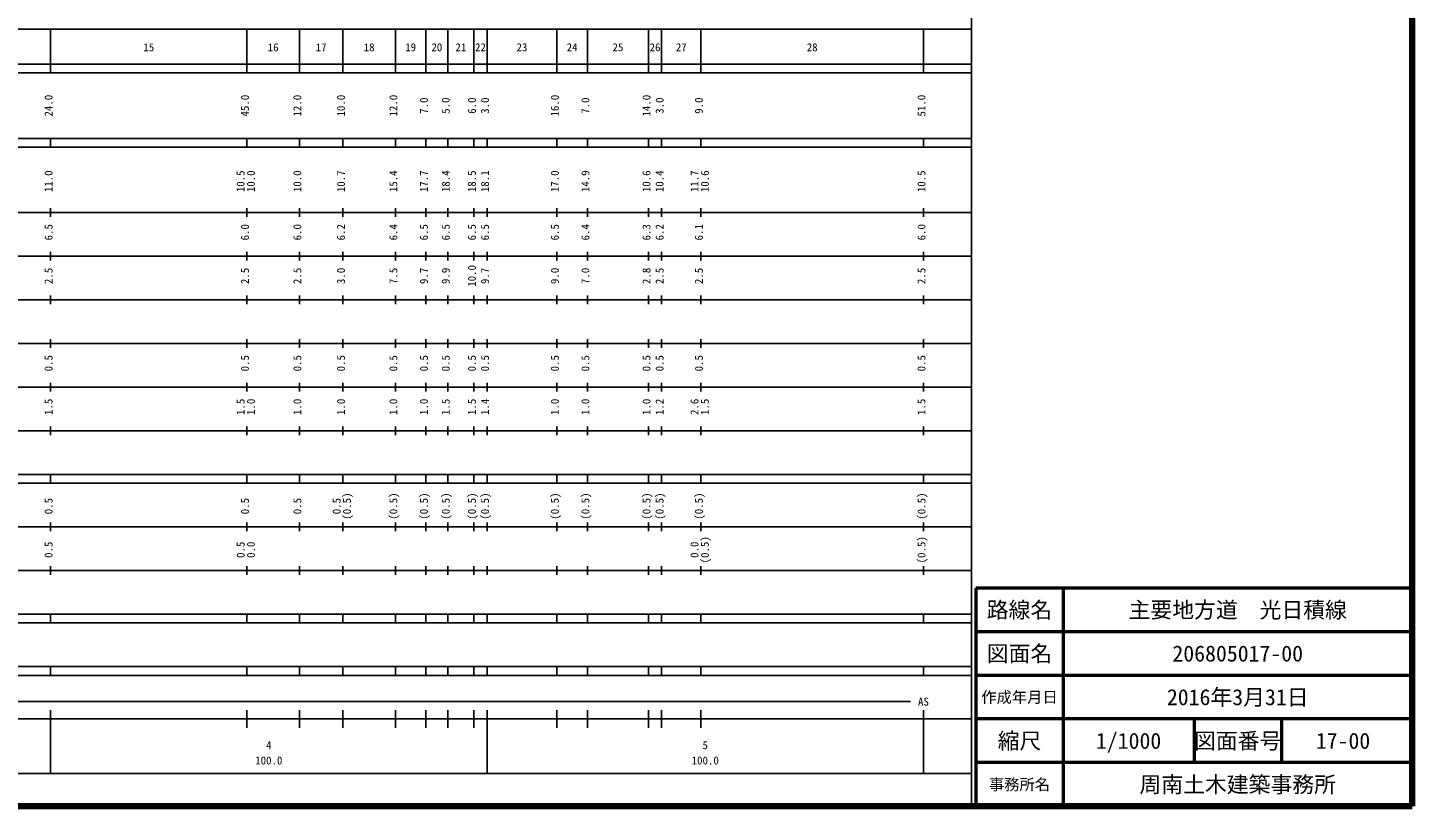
# Model space of a CAD drawing. Units: millimetres on the paper, enlarged 1000 times. Extents: x 40000 to 680000, y 20000 to 380000.
# Drawn here: x 362761 to 680000, y 20000 to 198357 of the extents above; entities that cross this region are included whole.
import ezdxf
from ezdxf.enums import TextEntityAlignment as Align

# ---------------------------------------------------------------- set-up
doc = ezdxf.new("R2010")
doc.units = ezdxf.units.MM
doc.header["$LTSCALE"] = 1000
for name, color, linetype, lineweight in [('M-TTL', 2, 'Continuous', 140), ('M-TTL-BAND', 7, 'Continuous', 25), ('M-TTL-FRAM', 2, 'Continuous', 50), ('M-TTL-LINE', 7, 'Continuous', 50)]:
    doc.layers.add(name, color=color, linetype=linetype, lineweight=lineweight)
doc.layers.add('M-TTL-TXT', color=7, linetype='Continuous')
doc.styles.add('ＭＳ ゴシック', font='')
doc.styles.get('ＭＳ ゴシック').set_extended_font_data('MS Gothic')

msp = doc.modelspace()

# ---------------------------------------------------------------- linework, layer by layer
at = {"layer": 'M-TTL'}
for p, q in [((680000, 20000), (680000, 380000)), ((40000, 20000), (680000, 20000))]:
    msp.add_line(p, q, dxfattribs=at)
at = {"layer": 'M-TTL-BAND'}
for p, q in [((579000, 20000), (579000, 370000)), ((68000, 198000), (579000, 198000)), ((368000, 188000), (368000, 198000)), ((413000, 188000), (413000, 198000)), ((425000, 188000), (425000, 198000)), ((435000, 188000), (435000, 198000)), ((447000, 188000), (447000, 198000)), ((454000, 188000), (454000, 198000)), ((459000, 188000), (459000, 198000)), ((465000, 188000), (465000, 198000)), ((468000, 188000), (468000, 198000)), ((484000, 188000), (484000, 198000)), ((491000, 188000), (491000, 198000)), ((505000, 188000), (505000, 198000)), ((508000, 188000), (508000, 198000)), ((517000, 188000), (517000, 198000)), ((568000, 188000), (568000, 198000)), ((40000, 190000), (579000, 190000)), ((40000, 188000), (579000, 188000)), ((40000, 173000), (579000, 173000)), ((368000, 171000), (368000, 173000)), ((413000, 171000), (413000, 173000)), ((425000, 171000), (425000, 173000)), ((435000, 171000), (435000, 173000)), ((447000, 171000), (447000, 173000)), ((454000, 171000), (454000, 173000)), ((459000, 171000), (459000, 173000)), ((465000, 171000), (465000, 173000)), ((468000, 171000), (468000, 173000)), ((484000, 171000), (484000, 173000)), ((491000, 171000), (491000, 173000)), ((505000, 171000), (505000, 173000)), ((508000, 171000), (508000, 173000)), ((517000, 171000), (517000, 173000)), ((568000, 171000), (568000, 173000)), ((40000, 171000), (579000, 171000)), ((40000, 156000), (579000, 156000)), ((368000, 155000), (368000, 157000)), ((413000, 155000), (413000, 157000)), ((425000, 155000), (425000, 157000)), ((435000, 155000), (435000, 157000)), ((447000, 155000), (447000, 157000)), ((454000, 155000), (454000, 157000)), ((459000, 155000), (459000, 157000)), ((465000, 155000), (465000, 157000)), ((468000, 155000), (468000, 157000)), ((484000, 155000), (484000, 157000)), ((491000, 155000), (491000, 157000)), ((505000, 155000), (505000, 157000)), ((508000, 155000), (508000, 157000)), ((517000, 155000), (517000, 157000)), ((568000, 155000), (568000, 157000)), ((46000, 146000), (579000, 146000)), ((368000, 145000), (368000, 147000)), ((413000, 145000), (413000, 147000)), ((425000, 145000), (425000, 147000)), ((435000, 145000), (435000, 147000)), ((447000, 145000), (447000, 147000)), ((454000, 145000), (454000, 147000)), ((459000, 145000), (459000, 147000)), ((465000, 145000), (465000, 147000)), ((468000, 145000), (468000, 147000)), ((484000, 145000), (484000, 147000)), ((491000, 145000), (491000, 147000)), ((505000, 145000), (505000, 147000)), ((508000, 145000), (508000, 147000)), ((517000, 145000), (517000, 147000)), ((568000, 145000), (568000, 147000)), ((368000, 135000), (368000, 137000)), ((413000, 135000), (413000, 137000)), ((425000, 135000), (425000, 137000)), ((435000, 135000), (435000, 137000)), ((447000, 135000), (447000, 137000)), ((454000, 135000), (454000, 137000)), ((459000, 135000), (459000, 137000)), ((465000, 135000), (465000, 137000)), ((468000, 135000), (468000, 137000)), ((484000, 135000), (484000, 137000)), ((491000, 135000), (491000, 137000)), ((505000, 135000), (505000, 137000)), ((508000, 135000), (508000, 137000)), ((517000, 135000), (517000, 137000)), ((568000, 135000), (568000, 137000)), ((52000, 136000), (579000, 136000)), ((368000, 125000), (368000, 127000)), ((413000, 125000), (413000, 127000)), ((425000, 125000), (425000, 127000)), ((435000, 125000), (435000, 127000)), ((447000, 125000), (447000, 127000)), ((454000, 125000), (454000, 127000)), ((459000, 125000), (459000, 127000)), ((465000, 125000), (465000, 127000)), ((468000, 125000), (468000, 127000)), ((484000, 125000), (484000, 127000)), ((491000, 125000), (491000, 127000)), ((505000, 125000), (505000, 127000)), ((508000, 125000), (508000, 127000)), ((517000, 125000), (517000, 127000)), ((568000, 125000), (568000, 127000)), ((46000, 126000), (579000, 126000)), ((52000, 116000), (579000, 116000)), ((368000, 115000), (368000, 117000)), ((413000, 115000), (413000, 117000)), ((425000, 115000), (425000, 117000)), ((435000, 115000), (435000, 117000)), ((447000, 115000), (447000, 117000)), ((454000, 115000), (454000, 117000)), ((459000, 115000), (459000, 117000)), ((465000, 115000), (465000, 117000)), ((468000, 115000), (468000, 117000)), ((484000, 115000), (484000, 117000)), ((491000, 115000), (491000, 117000)), ((505000, 115000), (505000, 117000)), ((508000, 115000), (508000, 117000)), ((517000, 115000), (517000, 117000)), ((568000, 115000), (568000, 117000)), ((46000, 106000), (579000, 106000)), ((368000, 105000), (368000, 107000)), ((413000, 105000), (413000, 107000)), ((425000, 105000), (425000, 107000)), ((435000, 105000), (435000, 107000)), ((447000, 105000), (447000, 107000)), ((454000, 105000), (454000, 107000)), ((459000, 105000), (459000, 107000)), ((465000, 105000), (465000, 107000)), ((468000, 105000), (468000, 107000)), ((484000, 105000), (484000, 107000)), ((491000, 105000), (491000, 107000)), ((505000, 105000), (505000, 107000)), ((508000, 105000), (508000, 107000)), ((517000, 105000), (517000, 107000)), ((568000, 105000), (568000, 107000)), ((40000, 96000), (579000, 96000)), ((368000, 94000), (368000, 96000)), ((413000, 94000), (413000, 96000)), ((425000, 94000), (425000, 96000)), ((435000, 94000), (435000, 96000)), ((447000, 94000), (447000, 96000)), ((454000, 94000), (454000, 96000)), ((459000, 94000), (459000, 96000)), ((465000, 94000), (465000, 96000)), ((468000, 94000), (468000, 96000)), ((484000, 94000), (484000, 96000)), ((491000, 94000), (491000, 96000)), ((505000, 94000), (505000, 96000)), ((508000, 94000), (508000, 96000)), ((517000, 94000), (517000, 96000)), ((568000, 94000), (568000, 96000)), ((40000, 94000), (579000, 94000)), ((49000, 84000), (579000, 84000)), ((368000, 83000), (368000, 85000)), ((413000, 83000), (413000, 85000)), ((425000, 83000), (425000, 85000)), ((435000, 83000), (435000, 85000)), ((447000, 83000), (447000, 85000)), ((454000, 83000), (454000, 85000)), ((459000, 83000), (459000, 85000)), ((465000, 83000), (465000, 85000)), ((468000, 83000), (468000, 85000)), ((484000, 83000), (484000, 85000)), ((491000, 83000), (491000, 85000)), ((505000, 83000), (505000, 85000)), ((508000, 83000), (508000, 85000)), ((517000, 83000), (517000, 85000)), ((568000, 83000), (568000, 85000)), ((40000, 74000), (579000, 74000)), ((368000, 73000), (368000, 75000)), ((413000, 73000), (413000, 75000)), ((425000, 73000), (425000, 75000)), ((435000, 73000), (435000, 75000)), ((447000, 73000), (447000, 75000)), ((454000, 73000), (454000, 75000)), ((459000, 73000), (459000, 75000)), ((465000, 73000), (465000, 75000)), ((468000, 73000), (468000, 75000)), ((484000, 73000), (484000, 75000)), ((491000, 73000), (491000, 75000)), ((505000, 73000), (505000, 75000)), ((508000, 73000), (508000, 75000)), ((517000, 73000), (517000, 75000)), ((568000, 73000), (568000, 75000)), ((40000, 64000), (579000, 64000)), ((368000, 62000), (368000, 64000)), ((413000, 62000), (413000, 64000)), ((425000, 62000), (425000, 64000)), ((435000, 62000), (435000, 64000)), ((447000, 62000), (447000, 64000)), ((454000, 62000), (454000, 64000)), ((459000, 62000), (459000, 64000)), ((465000, 62000), (465000, 64000)), ((468000, 62000), (468000, 64000)), ((484000, 62000), (484000, 64000)), ((491000, 62000), (491000, 64000)), ((505000, 62000), (505000, 64000)), ((508000, 62000), (508000, 64000)), ((517000, 62000), (517000, 64000)), ((568000, 62000), (568000, 64000)), ((40000, 62000), (579000, 62000)), ((40000, 52000), (579000, 52000)), ((368000, 50000), (368000, 52000)), ((413000, 50000), (413000, 52000)), ((425000, 50000), (425000, 52000)), ((435000, 50000), (435000, 52000)), ((447000, 50000), (447000, 52000)), ((454000, 50000), (454000, 52000)), ((459000, 50000), (459000, 52000)), ((465000, 50000), (465000, 52000)), ((468000, 50000), (468000, 52000)), ((484000, 50000), (484000, 52000)), ((491000, 50000), (491000, 52000)), ((505000, 50000), (505000, 52000)), ((508000, 50000), (508000, 52000)), ((517000, 50000), (517000, 52000)), ((568000, 50000), (568000, 52000)), ((40000, 50000), (579000, 50000)), ((71000, 44000), (565000, 44000)), ((368000, 27500), (368000, 42000)), ((413000, 38000), (413000, 42000)), ((425000, 38000), (425000, 42000)), ((435000, 38000), (435000, 42000)), ((447000, 38000), (447000, 42000)), ((454000, 38000), (454000, 42000)), ((459000, 38000), (459000, 42000)), ((465000, 38000), (465000, 42000)), ((468000, 27500), (468000, 42000)), ((484000, 38000), (484000, 42000)), ((491000, 38000), (491000, 42000)), ((505000, 38000), (505000, 42000)), ((508000, 38000), (508000, 42000)), ((517000, 38000), (517000, 42000)), ((568000, 27500), (568000, 42000)), ((40000, 40000), (579000, 40000)), ((68000, 27500), (579000, 27500))]:
    msp.add_line(p, q, dxfattribs=at)
at = {"layer": 'M-TTL-FRAM'}
for p, q in [((680000, 70000), (580000, 70000)), ((580000, 70000), (580000, 20000))]:
    msp.add_line(p, q, dxfattribs=at)
at = {"layer": 'M-TTL-LINE'}
for p, q in [((600000, 70000), (600000, 20000)), ((680000, 60000), (580000, 60000)), ((680000, 50000), (580000, 50000)), ((680000, 40000), (580000, 40000)), ((630000, 40000), (630000, 30000)), ((650000, 40000), (650000, 30000)), ((680000, 30000), (580000, 30000))]:
    msp.add_line(p, q, dxfattribs=at)

# ---------------------------------------------------------------- texts
at = {"layer": 'M-TTL-BAND', "style": 'ＭＳ ゴシック'}
for s, p in [('15', (390500, 192405)), ('16', (419000, 192405)), ('17', (430000, 192405)), ('18', (441000, 192405)), ('19', (450500, 192405)), ('20', (456500, 192405)), ('21', (462000, 192405)), ('22', (466500, 192405)), ('23', (476000, 192405)), ('24', (487500, 192405)), ('25', (498000, 192405)), ('26', (506500, 192405)), ('27', (512500, 192405)), ('28', (542500, 192405)), ('AS', (568000, 42500)), ('4', (418000, 32523)), ('5', (518000, 32523)), ('100.0', (418000, 29033)), ('100.0', (518000, 29033))]:
    msp.add_text(s, height=1833, dxfattribs=at).set_placement(p, align=Align.BOTTOM_CENTER)
for s, p in [('24.0', (369000, 180500)), ('45.0', (414000, 180500)), ('12.0', (426000, 180500)), ('10.0', (436000, 180500)), ('12.0', (448000, 180500)), ('7.0', (455000, 180500)), ('5.0', (460000, 180500)), ('6.0', (466000, 180500)), ('3.0', (469000, 180500)), ('16.0', (485000, 180500)), ('7.0', (492000, 180500)), ('14.0', (506000, 180500)), ('3.0', (509000, 180500)), ('9.0', (518000, 180500)), ('51.0', (569000, 180500)), ('11.0', (369000, 163174)), ('10.5', (413000, 163174)), ('10.0', (415370, 163174)), ('10.0', (426000, 163174)), ('10.7', (436000, 163174)), ('15.4', (448000, 163174)), ('17.7', (455000, 163174)), ('18.4', (460000, 163174)), ('18.5', (466000, 163174)), ('18.1', (469000, 163174)), ('17.0', (485000, 163174)), ('14.9', (492000, 163174)), ('10.6', (506000, 163174)), ('10.4', (509000, 163174)), ('11.7', (517000, 163174)), ('10.6', (519370, 163174)), ('10.5', (569000, 163174)), ('6.5', (369000, 151500)), ('6.0', (414000, 151500)), ('6.0', (426000, 151500)), ('6.2', (436000, 151500)), ('6.4', (448000, 151500)), ('6.5', (455000, 151500)), ('6.5', (460000, 151500)), ('6.5', (466000, 151500)), ('6.5', (469000, 151500)), ('6.5', (485000, 151500)), ('6.4', (492000, 151500)), ('6.3', (506000, 151500)), ('6.2', (509000, 151500)), ('6.1', (518000, 151500)), ('6.0', (569000, 151500)), ('2.5', (369000, 141500)), ('2.5', (414000, 141500)), ('2.5', (426000, 141500)), ('3.0', (436000, 141500)), ('7.5', (448000, 141500)), ('9.7', (455000, 141500)), ('9.9', (460000, 141500)), ('10.0', (466000, 141500)), ('9.7', (469000, 141500)), ('9.0', (485000, 141500)), ('7.0', (492000, 141500)), ('2.8', (506000, 141500)), ('2.5', (509000, 141500)), ('2.5', (518000, 141500)), ('2.5', (569000, 141500)), ('0.5', (369000, 121500)), ('0.5', (414000, 121500)), ('0.5', (426000, 121500)), ('0.5', (436000, 121500)), ('0.5', (448000, 121500)), ('0.5', (455000, 121500)), ('0.5', (460000, 121500)), ('0.5', (466000, 121500)), ('0.5', (469000, 121500)), ('0.5', (485000, 121500)), ('0.5', (492000, 121500)), ('0.5', (506000, 121500)), ('0.5', (509000, 121500)), ('0.5', (518000, 121500)), ('0.5', (569000, 121500)), ('1.5', (369000, 111500)), ('1.5', (413000, 111500)), ('1.0', (415370, 111500)), ('1.0', (426000, 111500)), ('1.0', (436000, 111500)), ('1.0', (448000, 111500)), ('1.0', (455000, 111500)), ('1.5', (460000, 111500)), ('1.5', (466000, 111500)), ('1.4', (469000, 111500)), ('1.0', (485000, 111500)), ('1.0', (492000, 111500)), ('1.0', (506000, 111500)), ('1.2', (509000, 111500)), ('2.6', (517000, 111500)), ('1.5', (519370, 111500)), ('1.5', (569000, 111500)), ('0.5', (369000, 88764)), ('0.5', (414000, 88764)), ('0.5', (426000, 88764)), ('0.5', (435000, 88764)), ('(0.5)', (437370, 88764)), ('(0.5)', (448000, 88764)), ('(0.5)', (455000, 88764)), ('(0.5)', (460000, 88764)), ('(0.5)', (466000, 88764)), ('(0.5)', (469000, 88764)), ('(0.5)', (485000, 88764)), ('(0.5)', (492000, 88764)), ('(0.5)', (506000, 88764)), ('(0.5)', (509000, 88764)), ('(0.5)', (518000, 88764)), ('(0.5)', (569000, 88764)), ('0.5', (369000, 78764)), ('0.5', (413000, 78764)), ('0.0', (415370, 78764)), ('0.0', (517000, 78764)), ('(0.5)', (519370, 78764)), ('(0.5)', (569000, 78764))]:
    msp.add_text(s, height=1833, rotation=90, dxfattribs=at).set_placement(p, align=Align.BOTTOM_CENTER)
at = {"layer": 'M-TTL-TXT', "style": 'ＭＳ ゴシック'}
for s, height, p in [('路線名', 3666, (590000, 65000)), ('路線名', 3666, (590000, 65000)), ('主要地方道\u3000光日積線', 3666, (640000, 65000)), ('図面名', 3666, (590000, 55000)), ('図面名', 3666, (590000, 55000)), ('206805017-00', 3666, (640000, 55000)), ('作成年月日', 2566, (590000, 45000)), ('作成年月日', 2566, (590000, 45000)), ('2016年3月31日', 3666, (640000, 45000)), ('縮尺', 3666, (590000, 35000)), ('縮尺', 3666, (590000, 35000)), ('1/1000', 3666, (615000, 35000)), ('図面番号', 3666, (640000, 35000)), ('図面番号', 3666, (640000, 35000)), ('17-00', 3666, (664125, 35000)), ('事務所名', 2566, (590000, 25000)), ('事務所名', 2566, (590000, 25000)), ('周南土木建築事務所', 3666, (640000, 25000))]:
    msp.add_text(s, height=height, dxfattribs=at).set_placement(p, align=Align.MIDDLE_CENTER)

doc.saveas('drawing.dxf')
